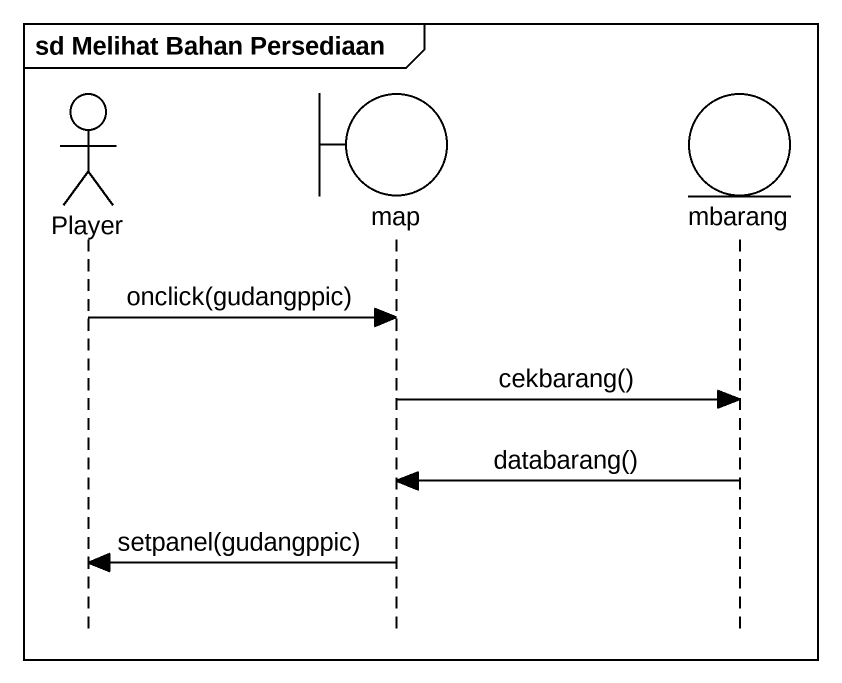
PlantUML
@startuml
mainframe sd Melihat Bahan Persediaan
hide footbox
actor Player
boundary "map" as map_
entity mbarang

Player -> map_ : onclick(gudangppic)
map_ -> mbarang : cekbarang()
mbarang -> map_ : databarang()
map_ -> Player : setpanel(gudangppic)
@enduml
